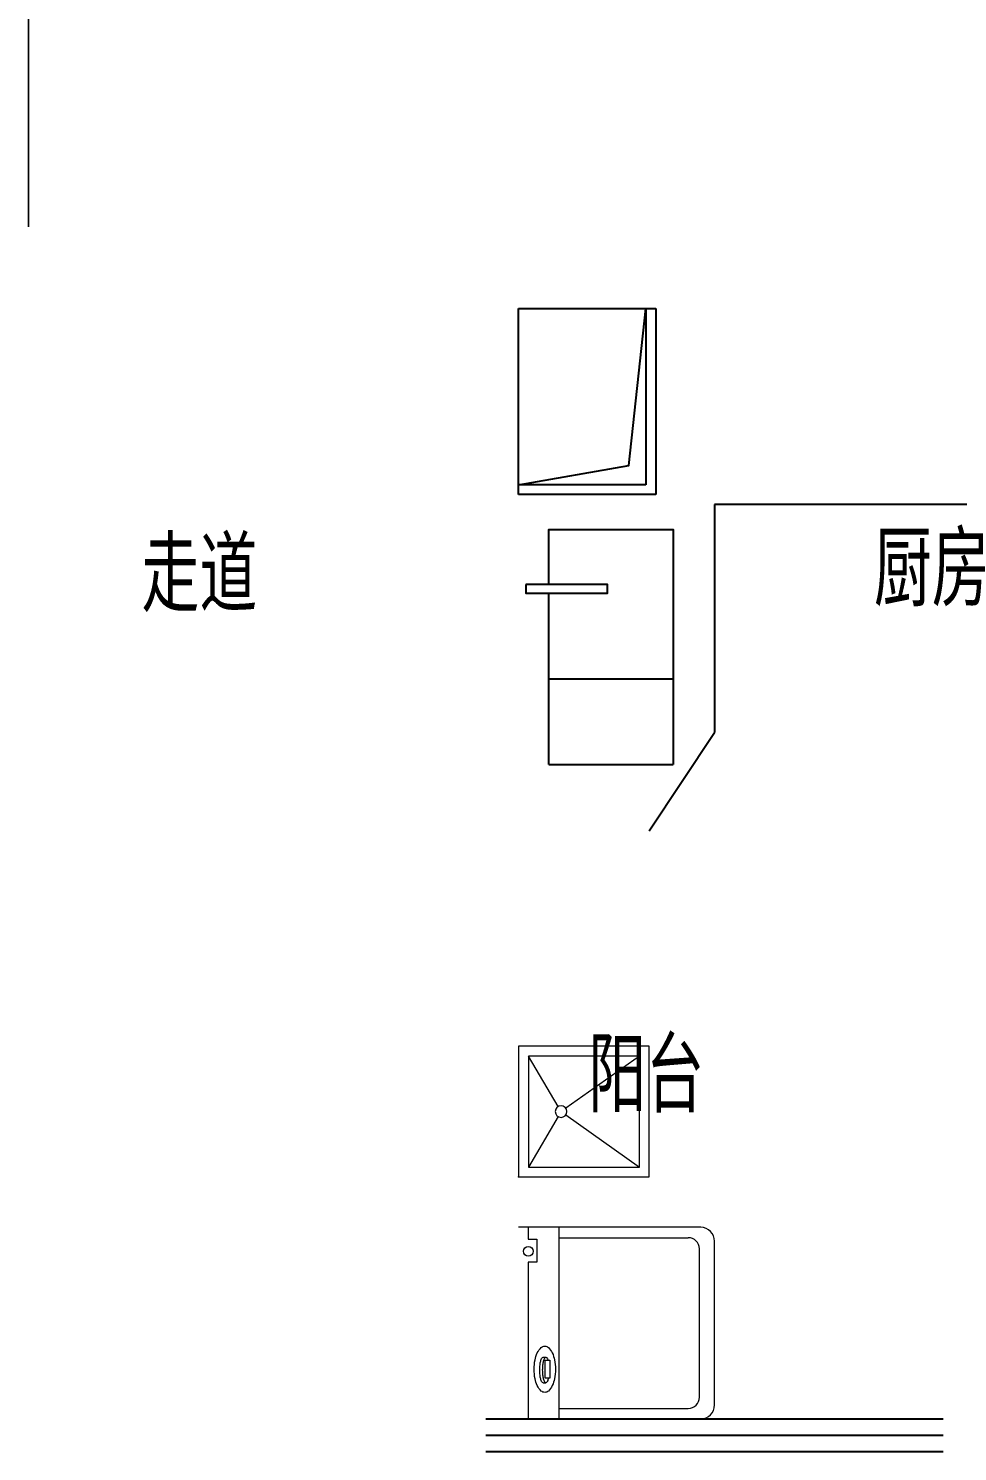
# Model space of a CAD drawing. Extents: x 72956 to 162056, y -6841 to 35159.
# Drawn here: x 90551 to 93394, y 10938 to 15295 of the extents above; entities that cross this region are included whole.
import ezdxf

# ---------------------------------------------------------------- set-up
doc = ezdxf.new("R2010")
doc.units = 0
doc.header["$LTSCALE"] = 1000
doc.header["$MEASUREMENT"] = 0
for name, color, linetype in [('-厨卫', 154, 'CONTINUOUS'), ('-文字', 7, 'CONTINUOUS'), ('-管井', 228, 'CONTINUOUS'), ('-阳台栏杆', 152, 'CONTINUOUS')]:
    doc.layers.add(name, color=color, linetype=linetype)
doc.layers.add('-家具', color=44, linetype='CONTINUOUS', lineweight=9)
doc.layers.add('管井风井', color=2, linetype='CONTINUOUS', lineweight=15)
doc.styles.add('样式 1', font='SIMHEI.TTF', dxfattribs={"width": 0.65, "height": 500})

# ---------------------------------------------------------------- blocks, each defined once
blk = doc.blocks.new('A$C11250226')
at = {"layer": '-管井'}
for p, q in [((570, 420), (0, 420)), ((0, 420), (0, 0)), ((570, 0), (570, 420)), ((570, 390), (30, 390)), ((30, 390), (30, 0)), ((0, 0), (570, 0))]:
    blk.add_line(p, q, dxfattribs=at)
blk.add_lwpolyline([(30, 0), (88.9, 337.1), (570, 390)], dxfattribs=at)
blk = doc.blocks.new('A$C7EBA6A91')
at = {"layer": '-厨卫'}
for p, q in [((0, 380), (0, 0)), ((262.6, 380), (262.6, 0))]:
    blk.add_line(p, q, dxfattribs=at)
blk.add_lwpolyline([(551.2, 450.4), (525.2, 450.4), (525.2, 200.4), (551.2, 200.4)], close=True, dxfattribs=at)
for points in [[(0, 380), (525.2, 380)], [(551.2, 380), (720, 380), (720, 0), (0, 0)]]:
    blk.add_lwpolyline(points, dxfattribs=at)
blk = doc.blocks.new('A-6家具1')
at = {"layer": '-家具'}
blk.add_line((90550.7, 111353.2), (90550.7, 109603.2), dxfattribs=at)
blk = doc.blocks.new('aaa')
at = {"layer": '-家具'}
for p, q in [((196769.5, 71855.8), (196678.6, 72010.4)), ((197018.6, 72010.4), (196793.2, 71850.8)), ((196769.5, 71825), (196678.6, 71670.4)), ((196793.2, 71830.1), (197018.6, 71670.4))]:
    blk.add_line(p, q, dxfattribs=at)
at = {"layer": '-家具', "extrusion": (0, 0, -1)}
blk.add_lwpolyline([(-196648.6, 72040.4), (-196648.6, 71640.4), (-197048.6, 71640.4), (-197048.6, 72040.4)], close=True, dxfattribs=at)
blk.add_lwpolyline([(-196678.6, 72010.4), (-196678.6, 71670.4), (-197018.6, 71670.4), (-197018.6, 72010.4), (-196678.6, 72010.4)], dxfattribs=at)
blk.add_circle((-196778.6, 71840.4), 17.9, dxfattribs=at)
blk.add_point((196648.6, 71640.4), dxfattribs=at)
blk = doc.blocks.new('ttt')
at = {"layer": '-家具'}
for p, q in [((197206, 71486), (196648.6, 71486)), ((196679, 71449.9), (196679, 71486)), ((196771.5, 71486), (196771.5, 70899.5)), ((196678.3, 71449.9), (196704.3, 71449.9)), ((196704.3, 71449.9), (196704.3, 71379.2)), ((196771.2, 71454), (197167.9, 71454)), ((197201.9, 70965.6), (197201.9, 71420)), ((197248.5, 70942), (197248.5, 71443.5)), ((196704.3, 71379.2), (196678.3, 71379.2)), ((196679, 70899.5), (196679, 71379.2)), ((196722.4, 71088.2), (196732.3, 71088.1)), ((196730.4, 71079.3), (196744.6, 71079.3)), ((196730.4, 71024.4), (196730.4, 71079.3)), ((196744.6, 71079.3), (196744.6, 71024.4)), ((196744.6, 71024.4), (196730.4, 71024.4)), ((196723.4, 71010.2), (196732.3, 71010.2)), ((196648.6, 70899.5), (197206, 70899.5)), ((196771.2, 70931.6), (197167.9, 70931.6))]:
    blk.add_line(p, q, dxfattribs=at)
blk.add_lwpolyline([(196728.8, 71122, -0.185158), (196739.7, 71117.8, -0.102042), (196751.9, 71101.3, -0.060862), (196758.7, 71080, -0.047173), (196761.4, 71051.3, -0.047173), (196758.7, 71022.6, -0.060862), (196751.9, 71001.3, -0.102042), (196739.7, 70984.8, -0.185158), (196728.8, 70980.6, -0.185158), (196718, 70984.8, -0.102042), (196705.8, 71001.3, -0.060862), (196699, 71022.6, -0.047173), (196696.3, 71051.3, -0.047173), (196699, 71080, -0.060862), (196705.8, 71101.3, -0.102042), (196718, 71117.8, -0.185158)], format="xyb", close=True, dxfattribs=at)
for points in [[(196723.4, 71010.2, -0.259034), (196720.5, 71011.9, -0.076276), (196716.3, 71021.6, -0.036515), (196714.2, 71033.2, -0.026615), (196713.3, 71049.2, -0.026615), (196714.2, 71065.2, -0.036515), (196716.3, 71076.7, -0.076276), (196720.5, 71086.5, -0.259034), (196723.4, 71088.1, -0.078462), (196724.5, 71088, -0.056762)], [(196732.3, 71010.2, -0.259034), (196729.4, 71011.9, -0.076276), (196725.2, 71021.6, -0.036515), (196723.1, 71033.2, -0.026615), (196722.3, 71049.2, -0.026615), (196723.1, 71065.2, -0.036515), (196725.2, 71076.7, -0.076276), (196729.4, 71086.5, -0.259034), (196732.3, 71088.1, -0.259034), (196735.2, 71086.5, -0.056762), (196738.7, 71079.3, -0.036515)], [(196740.1, 71024.4, -0.008736), (196739.4, 71021.6, -0.076276), (196735.2, 71011.9, -0.259034), (196732.3, 71010.2, -0.259034)]]:
    blk.add_lwpolyline(points, format="xyb", dxfattribs=at)
blk.add_circle((196678.3, 71412.7), 14.9, dxfattribs=at)
for centre, radius, start, end in [((197206, 71443.5), 42.5, 0, 90), ((197167.9, 71420), 34, 0, 90), ((197167.9, 70965.6), 34, 270, 0), ((197206, 70942), 42.5, 270, 0)]:
    blk.add_arc(centre, radius, start, end, dxfattribs=at)
blk = doc.blocks.new('A-6家具2')
at = {"layer": '-家具'}
for name in ['aaa', 'ttt']:
    blk.add_blockref(name, (-104597.8, -31245.3), dxfattribs=at)

msp = doc.modelspace()

# ---------------------------------------------------------------- linework, layer by layer
at = {"layer": '-厨卫'}
for p, q in [((95400.748, 13838.456), (92650.748, 13838.456)), ((92650.748, 13838.456), (92650.748, 13139.577)), ((92450.748, 12838.456), (92650.748, 13139.577))]:
    msp.add_line(p, q, dxfattribs=at)
at = {"layer": '-家具'}
msp.add_line((90550.748, 14688.456), (90550.748, 16438.456), dxfattribs=at)
at = {"layer": '-阳台栏杆'}
for p, q in [((91950.748, 11038.456), (93350.748, 11038.456)), ((91950.748, 10988.456), (93350.748, 10988.456)), ((91950.748, 10938.456), (93350.748, 10938.456))]:
    msp.add_line(p, q, dxfattribs=at)

# ---------------------------------------------------------------- block references
at = {"layer": '-厨卫'}
for name, p in [('A-6家具1', (0, -94914.713)), ('A-6家具2', (0, -28615.752))]:
    msp.add_blockref(name, p, dxfattribs=at)
at = {"layer": '-厨卫', "rotation": 90}
msp.add_blockref('A$C7EBA6A91', (92523.457, 13041.814), dxfattribs=at)
at = {"layer": '管井风井', "xscale": -1, "rotation": 270}
msp.add_blockref('A$C11250226', (92050.748, 13868.456), dxfattribs=at)

# ---------------------------------------------------------------- texts
at = {"layer": '-文字', "char_height": 200, "width": 1860.46542, "attachment_point": 1, "style": '样式 1'}
for s, insert in [('{\\fSimHei|b0|i0|c134|p2;厨房}', (93138.218, 13747.797)), ('走道', (90896.633, 13730.815)), ('{\\fSimHei|b0|i0|c134|p2;阳台}', (92264.059, 12197.807))]:
    msp.add_mtext(s, dxfattribs=dict(at, insert=insert))

doc.saveas('drawing.dxf')
